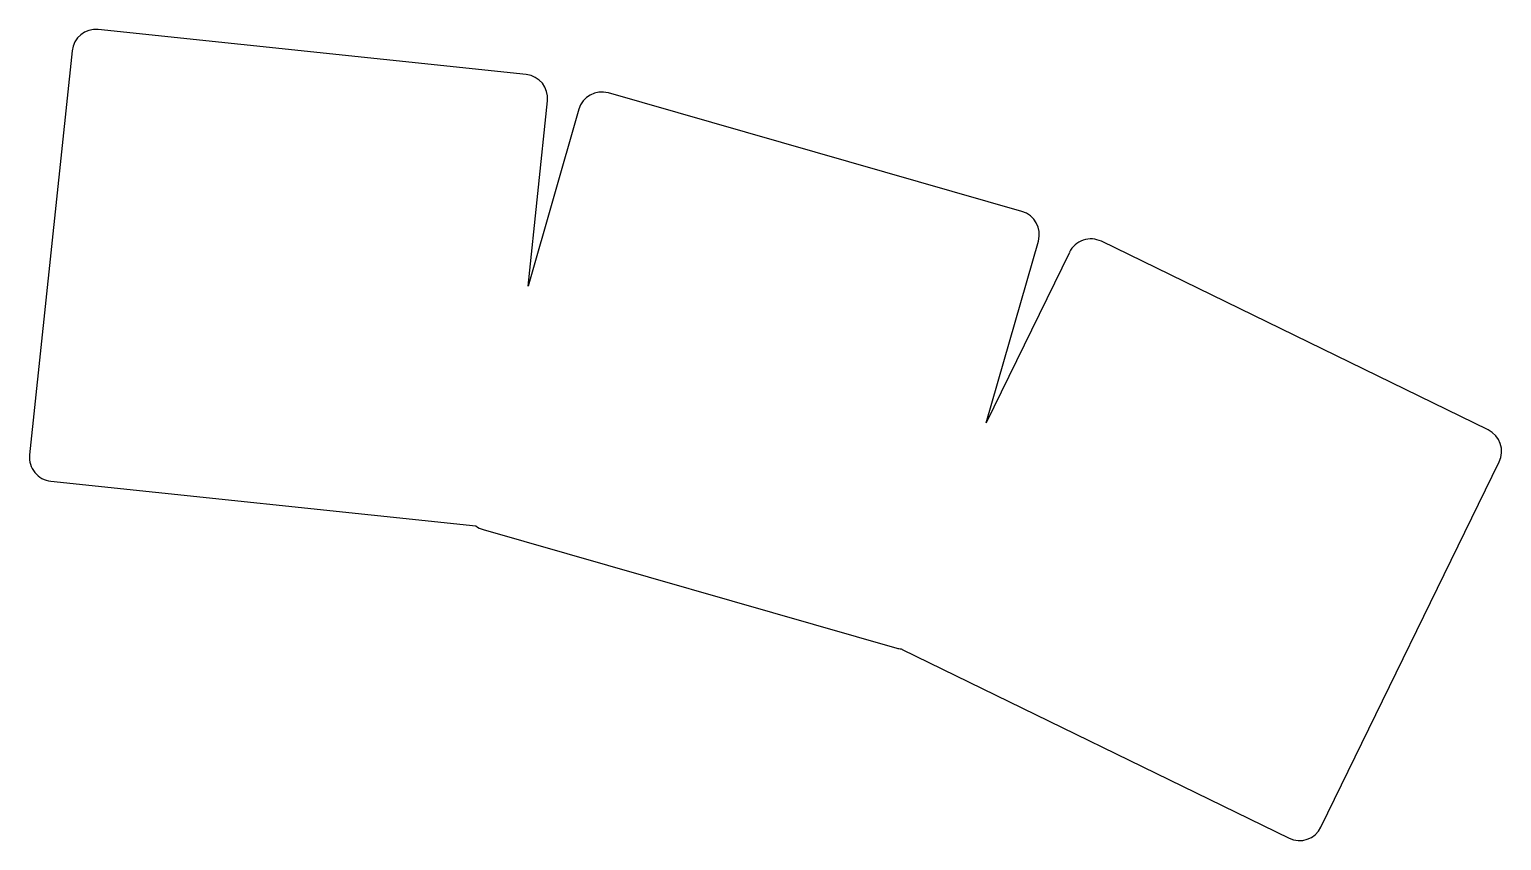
# Model space of a CAD drawing. Header units: millimetres. Extents: x 47.2 to 108.8, y -36.9 to -2.9.
import ezdxf

# ---------------------------------------------------------------- set-up
doc = ezdxf.new("R2010")
doc.units = ezdxf.units.MM

msp = doc.modelspace()

# ---------------------------------------------------------------- linework, layer by layer
for p, q in [((68.017, -4.82), (50.116, -2.939)), ((49.017, -3.829), (47.24, -20.736)), ((68.092, -13.677), (68.907, -5.919)), ((88.754, -10.551), (71.451, -5.59)), ((70.214, -6.275), (68.092, -13.677)), ((87.258, -19.396), (89.439, -11.788)), ((90.739, -12.258), (87.258, -19.396)), ((108.255, -19.687), (92.077, -11.797)), ((101.263, -36.304), (108.715, -21.025)), ((48.13, -21.835), (65.904, -23.703)), ((66.214, -23.854), (83.517, -28.815)), ((83.748, -28.874), (99.926, -36.764))]:
    msp.add_line(p, q)
for centre, start, end in [((50.011, -3.933), 84, 174), ((67.913, -5.815), 354, 444), ((71.175, -6.551), 74, 164), ((88.478, -11.512), 344, 434), ((91.638, -12.696), 64, 154), ((107.817, -20.586), 334, 424), ((48.234, -20.84), 174, 264), ((66.49, -22.892), 234.16478, 254), ((83.792, -27.854), 254, 264.77115), ((84.186, -27.975), 240.9885, 244), ((100.364, -35.866), 244, 334)]:
    msp.add_arc(centre, 1, start, end)

doc.saveas('drawing.dxf')
